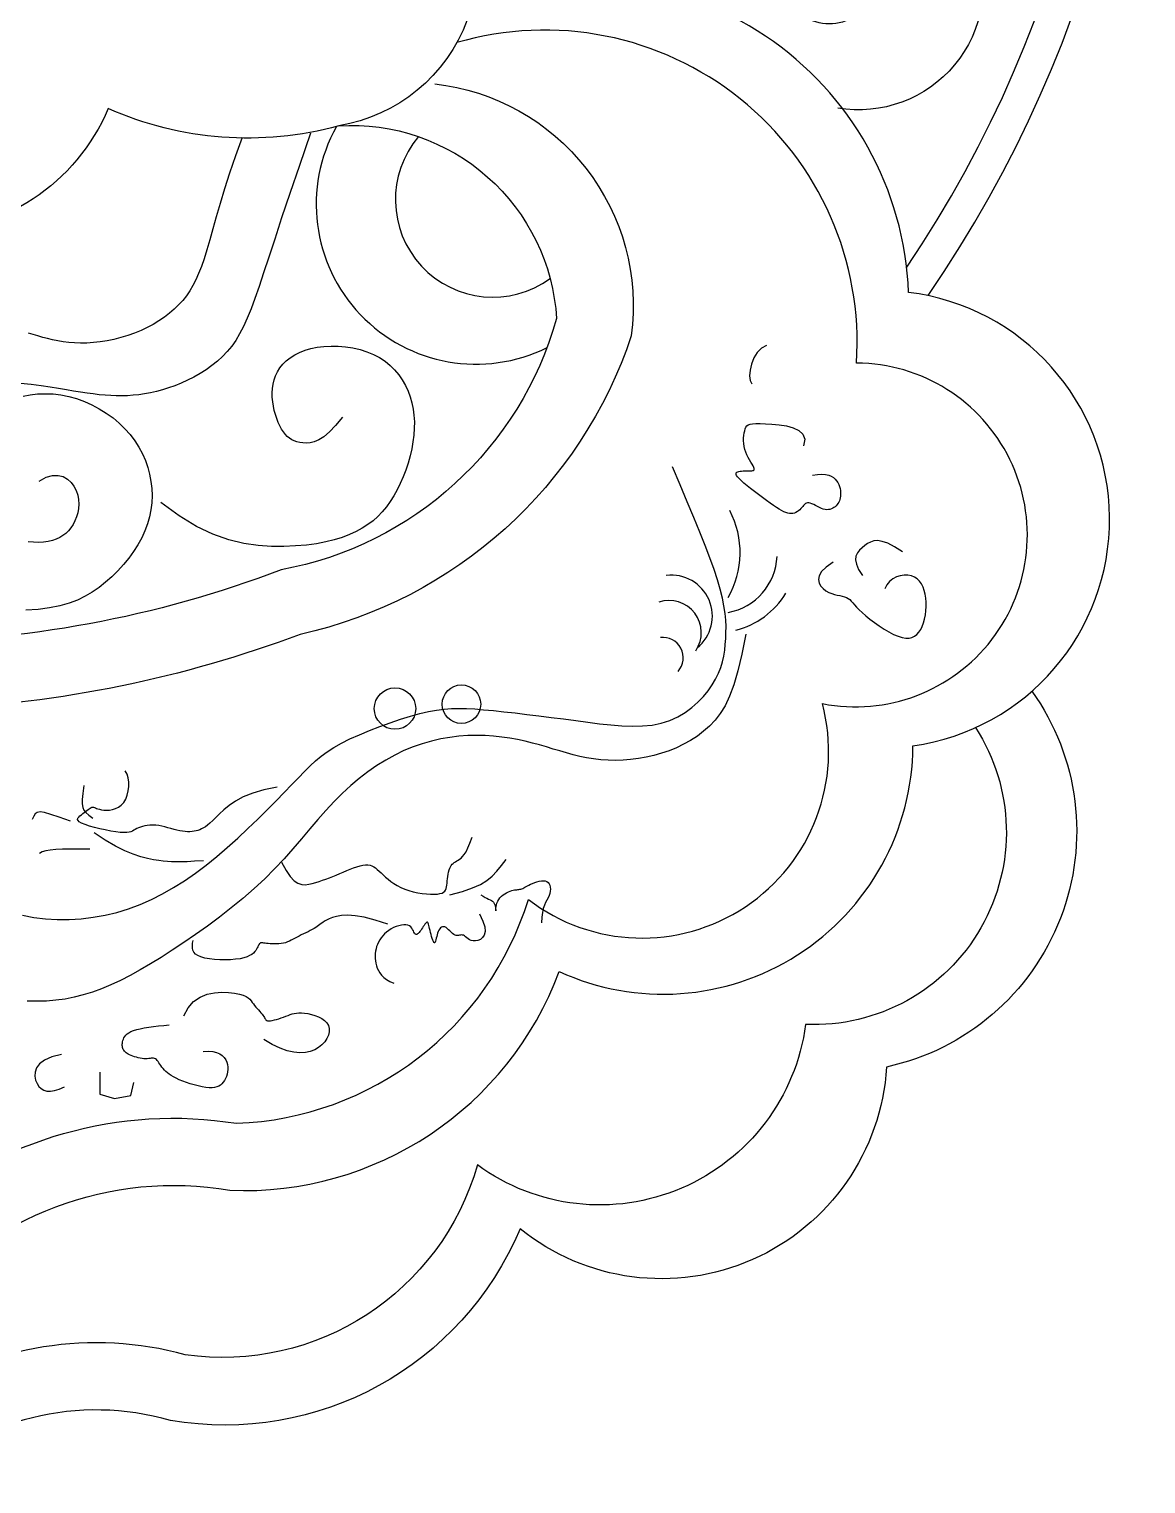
# Model space of a CAD drawing. Header units: millimetres. Extents: x -159346 to -157016, y -80163 to -78851.
# Drawn here: x -158629.6 to -158598.01, y -80136.19 to -80095.04 of the extents above; entities that cross this region are included whole.
import ezdxf

# ---------------------------------------------------------------- set-up
doc = ezdxf.new("R2010")
doc.units = ezdxf.units.MM
doc.header["$LTSCALE"] = 2
doc.header["$MEASUREMENT"] = 0
for name, color, linetype in [('3', 3, 'CONTINUOUS'), ('4', 4, 'CONTINUOUS'), ('7', 7, 'CONTINUOUS')]:
    doc.layers.add(name, color=color, linetype=linetype)

msp = doc.modelspace()

# ---------------------------------------------------------------- linework, layer by layer
at = {"layer": '3', "color": 0}
for points in [[(-158612.07, -80084.063, -0.451638), (-158618.003, -80090.138, -0.579816), (-158620.843, -80097.775, -0.173392), (-158627.368, -80097.287, -0.302742), (-158632.67, -80100.79)], [(-158607.207, -80092.894, -0.849166), (-158605.699, -80093.065, -0.644702), (-158607.446, -80094.806, -0.696436), (-158608.005, -80090.743, -0.423611), (-158602.821, -80092.575, -0.575287), (-158606.729, -80097.276)], [(-158618.127, -80096.589, -0.421011), (-158612.568, -80103.712, -0.263518), (-158621.934, -80112.162, -0.078651), (-158632.266, -80114.275)], [(-158620.843, -80097.775, -0.414914), (-158614.683, -80103.229, -0.286267), (-158622.473, -80110.335, -0.0915), (-158633.525, -80112.377, -0.079731)]]:
    msp.add_lwpolyline(points, format="xyb", dxfattribs=at)
for points in [[(-158621.644, -80097.985), (-158621.959, -80098.896), (-158622.229, -80099.692), (-158622.46, -80100.382), (-158622.656, -80100.979), (-158622.824, -80101.494), (-158622.969, -80101.938), (-158623.098, -80102.322), (-158623.215, -80102.658), (-158623.326, -80102.955), (-158623.433, -80103.218), (-158623.539, -80103.452), (-158623.647, -80103.659), (-158623.757, -80103.844), (-158623.873, -80104.011), (-158623.997, -80104.162), (-158624.131, -80104.303), (-158624.277, -80104.435), (-158624.433, -80104.559), (-158624.597, -80104.675), (-158624.768, -80104.783), (-158624.944, -80104.882), (-158625.123, -80104.973), (-158625.302, -80105.055), (-158625.481, -80105.127), (-158625.657, -80105.191), (-158625.83, -80105.245), (-158626.001, -80105.291), (-158626.169, -80105.329), (-158626.335, -80105.359), (-158626.499, -80105.382), (-158626.661, -80105.399), (-158626.82, -80105.409), (-158626.978, -80105.414), (-158627.136, -80105.413), (-158627.294, -80105.407), (-158627.455, -80105.397), (-158627.619, -80105.381), (-158627.789, -80105.361), (-158627.965, -80105.337), (-158628.15, -80105.309), (-158628.344, -80105.277), (-158628.549, -80105.242), (-158628.77, -80105.206), (-158629.007, -80105.168), (-158629.265, -80105.131), (-158629.544, -80105.096), (-158629.848, -80105.062)], [(-158623.577, -80098.105), (-158623.768, -80098.629), (-158623.933, -80099.114), (-158624.076, -80099.562), (-158624.201, -80099.974), (-158624.309, -80100.351), (-158624.406, -80100.694), (-158624.493, -80101.005), (-158624.574, -80101.284), (-158624.653, -80101.534), (-158624.73, -80101.757), (-158624.807, -80101.956), (-158624.887, -80102.134), (-158624.97, -80102.296), (-158625.059, -80102.444), (-158625.155, -80102.582), (-158625.259, -80102.713), (-158625.374, -80102.839), (-158625.499, -80102.961), (-158625.633, -80103.078), (-158625.777, -80103.19), (-158625.929, -80103.295), (-158626.091, -80103.393), (-158626.26, -80103.485), (-158626.438, -80103.568), (-158626.622, -80103.643), (-158626.813, -80103.709), (-158627.007, -80103.767), (-158627.203, -80103.816), (-158627.399, -80103.856), (-158627.593, -80103.886), (-158627.784, -80103.908), (-158627.968, -80103.92), (-158628.146, -80103.923), (-158628.316, -80103.918), (-158628.48, -80103.905), (-158628.638, -80103.885), (-158628.79, -80103.86), (-158628.937, -80103.83), (-158629.079, -80103.796), (-158629.217, -80103.759), (-158629.352, -80103.721), (-158629.486, -80103.68), (-158629.622, -80103.638)], [(-158620.738, -80106.013), (-158620.932, -80106.253), (-158621.108, -80106.436), (-158621.267, -80106.569), (-158621.41, -80106.659), (-158621.54, -80106.713), (-158621.657, -80106.741), (-158621.764, -80106.748), (-158621.86, -80106.742), (-158621.949, -80106.73), (-158622.03, -80106.712), (-158622.105, -80106.687), (-158622.174, -80106.655), (-158622.239, -80106.614), (-158622.299, -80106.565), (-158622.355, -80106.505), (-158622.409, -80106.435), (-158622.461, -80106.354), (-158622.51, -80106.264), (-158622.556, -80106.164), (-158622.598, -80106.057), (-158622.635, -80105.944), (-158622.667, -80105.826), (-158622.693, -80105.704), (-158622.711, -80105.58), (-158622.723, -80105.455), (-158622.725, -80105.33), (-158622.718, -80105.206), (-158622.701, -80105.083), (-158622.673, -80104.963), (-158622.632, -80104.846), (-158622.578, -80104.733), (-158622.51, -80104.624), (-158622.427, -80104.522), (-158622.329, -80104.426), (-158622.217, -80104.337), (-158622.091, -80104.257), (-158621.951, -80104.187), (-158621.798, -80104.126), (-158621.631, -80104.078), (-158621.453, -80104.041), (-158621.262, -80104.017), (-158621.062, -80104.007), (-158620.857, -80104.011), (-158620.649, -80104.028), (-158620.443, -80104.06), (-158620.24, -80104.106), (-158620.045, -80104.167), (-158619.861, -80104.242), (-158619.691, -80104.332), (-158619.535, -80104.437), (-158619.392, -80104.553), (-158619.263, -80104.681), (-158619.148, -80104.819), (-158619.047, -80104.965), (-158618.959, -80105.119), (-158618.884, -80105.278), (-158618.823, -80105.443), (-158618.775, -80105.612), (-158618.739, -80105.786), (-158618.716, -80105.964), (-158618.705, -80106.146), (-158618.706, -80106.332), (-158618.719, -80106.523), (-158618.744, -80106.717), (-158618.779, -80106.915), (-158618.826, -80107.114), (-158618.882, -80107.314), (-158618.947, -80107.512), (-158619.021, -80107.706), (-158619.103, -80107.894), (-158619.192, -80108.075), (-158619.287, -80108.246), (-158619.389, -80108.407), (-158619.497, -80108.556), (-158619.613, -80108.695), (-158619.738, -80108.825), (-158619.874, -80108.945), (-158620.021, -80109.055), (-158620.181, -80109.158), (-158620.355, -80109.252), (-158620.544, -80109.339), (-158620.749, -80109.417), (-158620.972, -80109.487), (-158621.214, -80109.547), (-158621.476, -80109.596), (-158621.759, -80109.634), (-158622.065, -80109.661), (-158622.394, -80109.675), (-158622.748, -80109.674), (-158623.127, -80109.65), (-158623.529, -80109.591), (-158623.954, -80109.489), (-158624.402, -80109.331), (-158624.872, -80109.109), (-158625.362, -80108.811), (-158625.874, -80108.427)], [(-158608.739, -80103.988), (-158608.883, -80104.063), (-158609.004, -80104.186), (-158609.098, -80104.342), (-158609.167, -80104.514), (-158609.208, -80104.689), (-158609.22, -80104.85), (-158609.203, -80104.983), (-158609.156, -80105.072)], [(-158629.772, -80105.426), (-158629.571, -80105.386), (-158629.362, -80105.361), (-158629.147, -80105.353), (-158628.927, -80105.36), (-158628.705, -80105.386), (-158628.482, -80105.429), (-158628.26, -80105.491), (-158628.041, -80105.571), (-158627.826, -80105.667), (-158627.618, -80105.778), (-158627.419, -80105.902), (-158627.23, -80106.039), (-158627.053, -80106.187), (-158626.891, -80106.345), (-158626.744, -80106.511), (-158626.613, -80106.685), (-158626.498, -80106.865), (-158626.398, -80107.052), (-158626.315, -80107.242), (-158626.246, -80107.437), (-158626.193, -80107.634), (-158626.156, -80107.834), (-158626.133, -80108.034), (-158626.126, -80108.235), (-158626.134, -80108.436), (-158626.158, -80108.637), (-158626.198, -80108.838), (-158626.255, -80109.038), (-158626.328, -80109.236), (-158626.417, -80109.433), (-158626.524, -80109.628), (-158626.646, -80109.82), (-158626.782, -80110.008), (-158626.931, -80110.189), (-158627.091, -80110.364), (-158627.261, -80110.53), (-158627.44, -80110.686), (-158627.626, -80110.832), (-158627.818, -80110.965), (-158628.021, -80111.085), (-158628.238, -80111.191), (-158628.474, -80111.282), (-158628.734, -80111.357), (-158629.022, -80111.415), (-158629.343, -80111.455), (-158629.7, -80111.476)], [(-158607.444, -80107.659), (-158607.299, -80107.636), (-158607.175, -80107.629), (-158607.07, -80107.636), (-158606.983, -80107.655), (-158606.91, -80107.685), (-158606.851, -80107.722), (-158606.802, -80107.767), (-158606.762, -80107.816), (-158606.728, -80107.868), (-158606.701, -80107.922), (-158606.68, -80107.978), (-158606.664, -80108.034), (-158606.654, -80108.09), (-158606.648, -80108.146), (-158606.647, -80108.199), (-158606.65, -80108.25), (-158606.657, -80108.298), (-158606.668, -80108.343), (-158606.683, -80108.385), (-158606.701, -80108.423), (-158606.722, -80108.459), (-158606.746, -80108.492), (-158606.773, -80108.522), (-158606.803, -80108.549), (-158606.836, -80108.574), (-158606.871, -80108.595), (-158606.909, -80108.613), (-158606.95, -80108.626), (-158606.993, -80108.633), (-158607.038, -80108.635), (-158607.087, -80108.631), (-158607.138, -80108.619), (-158607.191, -80108.6), (-158607.246, -80108.575), (-158607.301, -80108.547), (-158607.356, -80108.518), (-158607.409, -80108.49), (-158607.46, -80108.466), (-158607.506, -80108.448), (-158607.548, -80108.438), (-158607.585, -80108.438), (-158607.616, -80108.446), (-158607.644, -80108.463), (-158607.67, -80108.485), (-158607.694, -80108.512), (-158607.719, -80108.542), (-158607.744, -80108.573), (-158607.771, -80108.605), (-158607.801, -80108.635), (-158607.835, -80108.664), (-158607.871, -80108.689), (-158607.91, -80108.711), (-158607.952, -80108.728), (-158607.996, -80108.74), (-158608.043, -80108.745), (-158608.091, -80108.744), (-158608.142, -80108.735), (-158608.196, -80108.718), (-158608.254, -80108.693), (-158608.317, -80108.66), (-158608.386, -80108.618), (-158608.462, -80108.569), (-158608.547, -80108.511), (-158608.641, -80108.445), (-158608.745, -80108.371), (-158608.856, -80108.29), (-158608.97, -80108.206), (-158609.083, -80108.121), (-158609.193, -80108.036), (-158609.295, -80107.955), (-158609.386, -80107.88), (-158609.462, -80107.812), (-158609.521, -80107.755), (-158609.564, -80107.707), (-158609.591, -80107.667), (-158609.604, -80107.635), (-158609.606, -80107.609), (-158609.597, -80107.589), (-158609.579, -80107.574), (-158609.553, -80107.562), (-158609.522, -80107.553), (-158609.485, -80107.546), (-158609.446, -80107.541), (-158609.403, -80107.537), (-158609.36, -80107.535), (-158609.316, -80107.534), (-158609.273, -80107.534), (-158609.233, -80107.534), (-158609.195, -80107.534), (-158609.162, -80107.532), (-158609.134, -80107.529), (-158609.112, -80107.522), (-158609.096, -80107.51), (-158609.089, -80107.493), (-158609.09, -80107.469), (-158609.101, -80107.437), (-158609.121, -80107.396), (-158609.15, -80107.347), (-158609.184, -80107.29), (-158609.221, -80107.227), (-158609.26, -80107.159), (-158609.297, -80107.086), (-158609.331, -80107.009), (-158609.358, -80106.929), (-158609.377, -80106.847), (-158609.389, -80106.765), (-158609.394, -80106.684), (-158609.393, -80106.606), (-158609.387, -80106.531), (-158609.376, -80106.462), (-158609.361, -80106.399), (-158609.344, -80106.345), (-158609.324, -80106.3), (-158609.298, -80106.264), (-158609.261, -80106.237), (-158609.21, -80106.218), (-158609.14, -80106.205), (-158609.047, -80106.199), (-158608.926, -80106.198), (-158608.773, -80106.202), (-158608.589, -80106.212), (-158608.385, -80106.231), (-158608.178, -80106.264), (-158607.986, -80106.317), (-158607.825, -80106.394), (-158607.711, -80106.501), (-158607.662, -80106.643), (-158607.694, -80106.825)], [(-158629.79, -80120.108), (-158629.469, -80120.166), (-158629.141, -80120.205), (-158628.808, -80120.224), (-158628.472, -80120.224), (-158628.133, -80120.205), (-158627.794, -80120.165), (-158627.456, -80120.106), (-158627.12, -80120.026), (-158626.789, -80119.925), (-158626.463, -80119.804), (-158626.143, -80119.663), (-158625.827, -80119.502), (-158625.515, -80119.324), (-158625.207, -80119.128), (-158624.901, -80118.916), (-158624.598, -80118.688), (-158624.296, -80118.446), (-158623.997, -80118.19), (-158623.701, -80117.925), (-158623.412, -80117.656), (-158623.133, -80117.387), (-158622.867, -80117.124), (-158622.617, -80116.87), (-158622.385, -80116.631), (-158622.174, -80116.412), (-158621.986, -80116.215), (-158621.815, -80116.04), (-158621.655, -80115.882), (-158621.498, -80115.738), (-158621.338, -80115.606), (-158621.168, -80115.481), (-158620.98, -80115.36), (-158620.767, -80115.241), (-158620.526, -80115.12), (-158620.261, -80114.999), (-158619.978, -80114.88), (-158619.685, -80114.766), (-158619.388, -80114.659), (-158619.095, -80114.561), (-158618.812, -80114.475), (-158618.546, -80114.402), (-158618.303, -80114.346), (-158618.077, -80114.304), (-158617.863, -80114.275), (-158617.655, -80114.259), (-158617.445, -80114.254), (-158617.227, -80114.259), (-158616.996, -80114.272), (-158616.745, -80114.292), (-158616.468, -80114.317), (-158616.17, -80114.348), (-158615.853, -80114.384), (-158615.521, -80114.423), (-158615.181, -80114.464), (-158614.834, -80114.508), (-158614.486, -80114.554), (-158614.141, -80114.6), (-158613.802, -80114.645), (-158613.472, -80114.688), (-158613.15, -80114.723), (-158612.839, -80114.748), (-158612.54, -80114.759), (-158612.253, -80114.752), (-158611.98, -80114.725), (-158611.722, -80114.674), (-158611.481, -80114.596), (-158611.256, -80114.494), (-158611.048, -80114.372), (-158610.857, -80114.233), (-158610.685, -80114.082), (-158610.53, -80113.921), (-158610.395, -80113.756), (-158610.279, -80113.589), (-158610.182, -80113.424), (-158610.103, -80113.26), (-158610.039, -80113.097), (-158609.99, -80112.936), (-158609.953, -80112.774), (-158609.926, -80112.611), (-158609.908, -80112.448), (-158609.896, -80112.282), (-158609.89, -80112.114), (-158609.889, -80111.941), (-158609.898, -80111.759), (-158609.916, -80111.566), (-158609.947, -80111.358), (-158609.992, -80111.133), (-158610.052, -80110.887), (-158610.131, -80110.618), (-158610.228, -80110.323), (-158610.345, -80110), (-158610.48, -80109.648), (-158610.632, -80109.267), (-158610.801, -80108.855), (-158610.986, -80108.411), (-158611.187, -80107.935), (-158611.402, -80107.425)], [(-158629.318, -80107.824), (-158629.122, -80107.718), (-158628.944, -80107.667), (-158628.785, -80107.663), (-158628.643, -80107.699), (-158628.52, -80107.768), (-158628.417, -80107.862), (-158628.334, -80107.973), (-158628.27, -80108.095), (-158628.228, -80108.221), (-158628.204, -80108.348), (-158628.197, -80108.475), (-158628.206, -80108.6), (-158628.229, -80108.721), (-158628.263, -80108.838), (-158628.308, -80108.949), (-158628.361, -80109.051), (-158628.421, -80109.144), (-158628.488, -80109.228), (-158628.563, -80109.303), (-158628.646, -80109.368), (-158628.737, -80109.424), (-158628.837, -80109.47), (-158628.946, -80109.507), (-158629.066, -80109.534), (-158629.195, -80109.552), (-158629.334, -80109.559), (-158629.479, -80109.556), (-158629.629, -80109.542)], [(-158604.896, -80109.829), (-158605.125, -80109.683), (-158605.315, -80109.585), (-158605.472, -80109.53), (-158605.601, -80109.509), (-158605.709, -80109.518), (-158605.801, -80109.549), (-158605.883, -80109.595), (-158605.961, -80109.651), (-158606.039, -80109.712), (-158606.112, -80109.779), (-158606.172, -80109.855), (-158606.212, -80109.945), (-158606.224, -80110.05), (-158606.202, -80110.175), (-158606.138, -80110.323), (-158606.024, -80110.496)], [(-158606.859, -80110.121), (-158607.057, -80110.258), (-158607.185, -80110.386), (-158607.255, -80110.504), (-158607.276, -80110.613), (-158607.257, -80110.71), (-158607.209, -80110.796), (-158607.14, -80110.868), (-158607.061, -80110.927), (-158606.98, -80110.973), (-158606.899, -80111.007), (-158606.82, -80111.031), (-158606.743, -80111.05), (-158606.67, -80111.065), (-158606.602, -80111.079), (-158606.539, -80111.095), (-158606.483, -80111.115), (-158606.434, -80111.142), (-158606.39, -80111.177), (-158606.347, -80111.219), (-158606.302, -80111.268), (-158606.252, -80111.326), (-158606.194, -80111.391), (-158606.123, -80111.464), (-158606.038, -80111.546), (-158605.935, -80111.636), (-158605.818, -80111.731), (-158605.691, -80111.827), (-158605.556, -80111.922), (-158605.418, -80112.011), (-158605.28, -80112.092), (-158605.147, -80112.161), (-158605.022, -80112.214), (-158604.907, -80112.249), (-158604.804, -80112.266), (-158604.711, -80112.265), (-158604.628, -80112.248), (-158604.554, -80112.214), (-158604.489, -80112.166), (-158604.431, -80112.103), (-158604.381, -80112.026), (-158604.337, -80111.937), (-158604.301, -80111.836), (-158604.271, -80111.727), (-158604.248, -80111.612), (-158604.233, -80111.493), (-158604.225, -80111.373), (-158604.226, -80111.253), (-158604.235, -80111.136), (-158604.252, -80111.024), (-158604.279, -80110.919), (-158604.314, -80110.822), (-158604.359, -80110.734), (-158604.415, -80110.657), (-158604.481, -80110.593), (-158604.557, -80110.542), (-158604.646, -80110.507), (-158604.745, -80110.488), (-158604.851, -80110.486), (-158604.961, -80110.502), (-158605.068, -80110.537), (-158605.171, -80110.59), (-158605.262, -80110.664), (-158605.339, -80110.757), (-158605.397, -80110.872)], [(-158609.329, -80112.159), (-158609.44, -80112.721), (-158609.553, -80113.193), (-158609.669, -80113.586), (-158609.79, -80113.912), (-158609.917, -80114.18), (-158610.052, -80114.403), (-158610.197, -80114.59), (-158610.353, -80114.754), (-158610.521, -80114.902), (-158610.7, -80115.037), (-158610.889, -80115.16), (-158611.087, -80115.269), (-158611.291, -80115.366), (-158611.501, -80115.452), (-158611.716, -80115.525), (-158611.932, -80115.586), (-158612.15, -80115.636), (-158612.368, -80115.674), (-158612.586, -80115.702), (-158612.802, -80115.718), (-158613.016, -80115.725), (-158613.227, -80115.721), (-158613.433, -80115.708), (-158613.635, -80115.684), (-158613.831, -80115.652), (-158614.023, -80115.612), (-158614.212, -80115.566), (-158614.4, -80115.515), (-158614.588, -80115.46), (-158614.777, -80115.404), (-158614.969, -80115.346), (-158615.165, -80115.29), (-158615.367, -80115.236), (-158615.575, -80115.185), (-158615.788, -80115.139), (-158616.007, -80115.099), (-158616.232, -80115.066), (-158616.463, -80115.04), (-158616.7, -80115.024), (-158616.942, -80115.019), (-158617.19, -80115.025), (-158617.443, -80115.043), (-158617.699, -80115.074), (-158617.959, -80115.119), (-158618.22, -80115.178), (-158618.481, -80115.253), (-158618.743, -80115.343), (-158619.003, -80115.45), (-158619.261, -80115.574), (-158619.516, -80115.716), (-158619.768, -80115.873), (-158620.018, -80116.047), (-158620.264, -80116.236), (-158620.506, -80116.44), (-158620.744, -80116.659), (-158620.977, -80116.893), (-158621.207, -80117.14), (-158621.435, -80117.398), (-158621.664, -80117.666), (-158621.898, -80117.942), (-158622.139, -80118.223), (-158622.391, -80118.506), (-158622.657, -80118.791), (-158622.939, -80119.074), (-158623.24, -80119.354), (-158623.556, -80119.63), (-158623.884, -80119.898), (-158624.219, -80120.159), (-158624.558, -80120.411), (-158624.896, -80120.652), (-158625.23, -80120.881), (-158625.555, -80121.096), (-158625.868, -80121.297), (-158626.17, -80121.482), (-158626.462, -80121.653), (-158626.744, -80121.808), (-158627.02, -80121.948), (-158627.289, -80122.074), (-158627.553, -80122.184), (-158627.813, -80122.28), (-158628.072, -80122.36), (-158628.329, -80122.425), (-158628.587, -80122.476), (-158628.848, -80122.512), (-158629.113, -80122.534), (-158629.384, -80122.541), (-158629.661, -80122.534)], [(-158622.584, -80116.481), (-158622.96, -80116.556), (-158623.278, -80116.65), (-158623.544, -80116.759), (-158623.764, -80116.878), (-158623.946, -80117.001), (-158624.095, -80117.122), (-158624.218, -80117.237), (-158624.321, -80117.34), (-158624.41, -80117.427), (-158624.487, -80117.498), (-158624.556, -80117.556), (-158624.616, -80117.602), (-158624.672, -80117.638), (-158624.724, -80117.666), (-158624.774, -80117.688), (-158624.826, -80117.705), (-158624.879, -80117.719), (-158624.935, -80117.731), (-158624.995, -80117.739), (-158625.057, -80117.743), (-158625.123, -80117.744), (-158625.192, -80117.74), (-158625.264, -80117.732), (-158625.341, -80117.719), (-158625.421, -80117.701), (-158625.504, -80117.679), (-158625.59, -80117.655), (-158625.677, -80117.631), (-158625.764, -80117.608), (-158625.852, -80117.587), (-158625.938, -80117.57), (-158626.023, -80117.559), (-158626.105, -80117.555), (-158626.184, -80117.557), (-158626.259, -80117.564), (-158626.33, -80117.576), (-158626.396, -80117.593), (-158626.456, -80117.612), (-158626.511, -80117.633), (-158626.559, -80117.656), (-158626.6, -80117.68), (-158626.639, -80117.703), (-158626.678, -80117.724), (-158626.722, -80117.742), (-158626.774, -80117.756), (-158626.84, -80117.765), (-158626.922, -80117.767), (-158627.025, -80117.761), (-158627.151, -80117.746), (-158627.295, -80117.723), (-158627.449, -80117.694), (-158627.606, -80117.661), (-158627.758, -80117.623), (-158627.899, -80117.584), (-158628.022, -80117.543), (-158628.118, -80117.503), (-158628.183, -80117.465), (-158628.219, -80117.429), (-158628.231, -80117.394), (-158628.223, -80117.36), (-158628.2, -80117.327), (-158628.166, -80117.295), (-158628.126, -80117.263), (-158628.083, -80117.232), (-158628.043, -80117.201), (-158628.005, -80117.171), (-158627.969, -80117.142), (-158627.936, -80117.116), (-158627.905, -80117.093), (-158627.877, -80117.074), (-158627.85, -80117.06), (-158627.826, -80117.051), (-158627.803, -80117.049), (-158627.78, -80117.052), (-158627.756, -80117.06), (-158627.729, -80117.07), (-158627.697, -80117.083), (-158627.658, -80117.096), (-158627.611, -80117.109), (-158627.554, -80117.121), (-158627.486, -80117.13), (-158627.409, -80117.133), (-158627.327, -80117.13), (-158627.241, -80117.117), (-158627.155, -80117.091), (-158627.073, -80117.051), (-158626.996, -80116.995), (-158626.928, -80116.919), (-158626.871, -80116.823), (-158626.827, -80116.712), (-158626.797, -80116.59), (-158626.782, -80116.463), (-158626.782, -80116.337), (-158626.799, -80116.218), (-158626.833, -80116.111), (-158626.886, -80116.022)], [(-158628.055, -80116.439), (-158628.082, -80116.66), (-158628.098, -80116.829), (-158628.101, -80116.957), (-158628.087, -80117.055), (-158628.053, -80117.133), (-158627.997, -80117.202), (-158627.915, -80117.273), (-158627.805, -80117.357)], [(-158628.431, -80117.441), (-158628.749, -80117.331), (-158628.989, -80117.252), (-158629.164, -80117.204), (-158629.287, -80117.185), (-158629.372, -80117.196), (-158629.43, -80117.235), (-158629.474, -80117.303), (-158629.517, -80117.399)], [(-158624.672, -80118.567), (-158624.928, -80118.581), (-158625.136, -80118.591), (-158625.306, -80118.596), (-158625.449, -80118.597), (-158625.574, -80118.594), (-158625.69, -80118.586), (-158625.807, -80118.574), (-158625.936, -80118.557), (-158626.083, -80118.534), (-158626.252, -80118.501), (-158626.443, -80118.451), (-158626.658, -80118.381), (-158626.896, -80118.283), (-158627.159, -80118.153), (-158627.448, -80117.986), (-158627.763, -80117.775)], [(-158627.888, -80118.233), (-158628.182, -80118.234), (-158628.439, -80118.235), (-158628.661, -80118.24), (-158628.849, -80118.249), (-158629.006, -80118.264), (-158629.133, -80118.286), (-158629.234, -80118.317), (-158629.308, -80118.359)], [(-158622.459, -80118.609), (-158622.336, -80118.841), (-158622.219, -80119.011), (-158622.107, -80119.128), (-158621.998, -80119.2), (-158621.893, -80119.235), (-158621.791, -80119.243), (-158621.691, -80119.23), (-158621.592, -80119.207), (-158621.495, -80119.18), (-158621.398, -80119.15), (-158621.302, -80119.118), (-158621.206, -80119.084), (-158621.109, -80119.047), (-158621.012, -80119.009), (-158620.915, -80118.97), (-158620.816, -80118.929), (-158620.717, -80118.887), (-158620.617, -80118.845), (-158620.518, -80118.804), (-158620.422, -80118.767), (-158620.329, -80118.734), (-158620.242, -80118.708), (-158620.16, -80118.689), (-158620.085, -80118.679), (-158620.019, -80118.678), (-158619.959, -80118.688), (-158619.904, -80118.707), (-158619.853, -80118.733), (-158619.803, -80118.768), (-158619.753, -80118.809), (-158619.702, -80118.856), (-158619.647, -80118.908), (-158619.587, -80118.965), (-158619.521, -80119.025), (-158619.449, -80119.086), (-158619.37, -80119.148), (-158619.284, -80119.208), (-158619.191, -80119.266), (-158619.089, -80119.319), (-158618.979, -80119.367), (-158618.86, -80119.408), (-158618.735, -80119.441), (-158618.608, -80119.468), (-158618.482, -80119.489), (-158618.36, -80119.502), (-158618.245, -80119.51), (-158618.142, -80119.511), (-158618.053, -80119.506), (-158617.98, -80119.495), (-158617.923, -80119.479), (-158617.88, -80119.456), (-158617.847, -80119.428), (-158617.824, -80119.394), (-158617.808, -80119.353), (-158617.797, -80119.307), (-158617.788, -80119.256), (-158617.781, -80119.198), (-158617.773, -80119.137), (-158617.765, -80119.073), (-158617.757, -80119.008), (-158617.747, -80118.944), (-158617.735, -80118.883), (-158617.721, -80118.826), (-158617.705, -80118.776), (-158617.685, -80118.733), (-158617.662, -80118.696), (-158617.636, -80118.665), (-158617.607, -80118.638), (-158617.576, -80118.613), (-158617.542, -80118.591), (-158617.506, -80118.569), (-158617.468, -80118.546), (-158617.428, -80118.521), (-158617.385, -80118.489), (-158617.341, -80118.446), (-158617.293, -80118.387), (-158617.243, -80118.308), (-158617.189, -80118.203), (-158617.132, -80118.069), (-158617.071, -80117.9)], [(-158617.698, -80119.527), (-158617.345, -80119.433), (-158617.062, -80119.335), (-158616.836, -80119.232), (-158616.654, -80119.12), (-158616.503, -80118.996), (-158616.37, -80118.858), (-158616.244, -80118.702), (-158616.111, -80118.526)], [(-158616.821, -80119.527), (-158616.76, -80119.568), (-158616.704, -80119.601), (-158616.651, -80119.626), (-158616.604, -80119.647), (-158616.561, -80119.666), (-158616.524, -80119.685), (-158616.492, -80119.708), (-158616.466, -80119.735), (-158616.445, -80119.77), (-158616.429, -80119.81), (-158616.418, -80119.851), (-158616.411, -80119.891), (-158616.406, -80119.927), (-158616.404, -80119.956), (-158616.403, -80119.974), (-158616.403, -80119.979), (-158616.403, -80119.969), (-158616.402, -80119.945), (-158616.399, -80119.909), (-158616.393, -80119.866), (-158616.383, -80119.816), (-158616.368, -80119.764), (-158616.347, -80119.71), (-158616.319, -80119.659), (-158616.285, -80119.612), (-158616.243, -80119.569), (-158616.197, -80119.531), (-158616.148, -80119.497), (-158616.097, -80119.468), (-158616.046, -80119.444), (-158615.997, -80119.424), (-158615.951, -80119.409), (-158615.908, -80119.398), (-158615.87, -80119.39), (-158615.835, -80119.386), (-158615.804, -80119.383), (-158615.774, -80119.38), (-158615.746, -80119.377), (-158615.719, -80119.373), (-158615.693, -80119.367), (-158615.667, -80119.358), (-158615.64, -80119.345), (-158615.611, -80119.33), (-158615.58, -80119.313), (-158615.546, -80119.294), (-158615.507, -80119.273), (-158615.464, -80119.251), (-158615.415, -80119.228), (-158615.359, -80119.204), (-158615.3, -80119.182), (-158615.237, -80119.161), (-158615.174, -80119.145), (-158615.113, -80119.135), (-158615.054, -80119.131), (-158615.001, -80119.136), (-158614.955, -80119.151), (-158614.918, -80119.178), (-158614.89, -80119.214), (-158614.87, -80119.259), (-158614.859, -80119.311), (-158614.856, -80119.368), (-158614.862, -80119.428), (-158614.875, -80119.489), (-158614.896, -80119.551), (-158614.924, -80119.612), (-158614.957, -80119.676), (-158614.992, -80119.745), (-158615.027, -80119.825), (-158615.059, -80119.918), (-158615.084, -80120.029), (-158615.102, -80120.162), (-158615.108, -80120.32)], [(-158619.452, -80120.361), (-158619.814, -80120.243), (-158620.121, -80120.165), (-158620.378, -80120.122), (-158620.591, -80120.108), (-158620.766, -80120.115), (-158620.907, -80120.138), (-158621.021, -80120.172), (-158621.112, -80120.208), (-158621.186, -80120.244), (-158621.247, -80120.277), (-158621.297, -80120.308), (-158621.34, -80120.338), (-158621.377, -80120.367), (-158621.413, -80120.395), (-158621.45, -80120.423), (-158621.491, -80120.452), (-158621.539, -80120.481), (-158621.593, -80120.51), (-158621.651, -80120.54), (-158621.712, -80120.571), (-158621.776, -80120.602), (-158621.84, -80120.633), (-158621.903, -80120.664), (-158621.965, -80120.695), (-158622.023, -80120.726), (-158622.079, -80120.757), (-158622.134, -80120.786), (-158622.187, -80120.814), (-158622.241, -80120.84), (-158622.296, -80120.862), (-158622.352, -80120.882), (-158622.41, -80120.897), (-158622.472, -80120.908), (-158622.535, -80120.914), (-158622.599, -80120.918), (-158622.663, -80120.918), (-158622.724, -80120.917), (-158622.782, -80120.913), (-158622.836, -80120.909), (-158622.884, -80120.904), (-158622.924, -80120.899), (-158622.959, -80120.894), (-158622.988, -80120.89), (-158623.011, -80120.887), (-158623.031, -80120.886), (-158623.047, -80120.887), (-158623.06, -80120.89), (-158623.071, -80120.897), (-158623.081, -80120.906), (-158623.091, -80120.919), (-158623.1, -80120.935), (-158623.11, -80120.954), (-158623.121, -80120.977), (-158623.134, -80121.002), (-158623.15, -80121.031), (-158623.169, -80121.064), (-158623.192, -80121.099), (-158623.221, -80121.136), (-158623.258, -80121.175), (-158623.306, -80121.212), (-158623.365, -80121.248), (-158623.438, -80121.282), (-158623.528, -80121.311), (-158623.635, -80121.335), (-158623.762, -80121.352), (-158623.903, -80121.363), (-158624.053, -80121.368), (-158624.207, -80121.365), (-158624.358, -80121.356), (-158624.502, -80121.34), (-158624.631, -80121.316), (-158624.742, -80121.286), (-158624.829, -80121.249), (-158624.894, -80121.205), (-158624.94, -80121.154), (-158624.968, -80121.098), (-158624.982, -80121.036), (-158624.985, -80120.968), (-158624.978, -80120.896), (-158624.965, -80120.82)], [(-158616.862, -80120.069), (-158616.764, -80120.269), (-158616.714, -80120.433), (-158616.705, -80120.564), (-158616.728, -80120.666), (-158616.775, -80120.74), (-158616.837, -80120.791), (-158616.908, -80120.821), (-158616.977, -80120.834), (-158617.04, -80120.833), (-158617.094, -80120.82), (-158617.142, -80120.799), (-158617.184, -80120.772), (-158617.221, -80120.744), (-158617.255, -80120.716), (-158617.286, -80120.692), (-158617.315, -80120.674), (-158617.343, -80120.666), (-158617.371, -80120.664), (-158617.4, -80120.668), (-158617.428, -80120.673), (-158617.457, -80120.679), (-158617.487, -80120.681), (-158617.519, -80120.678), (-158617.552, -80120.667), (-158617.586, -80120.647), (-158617.623, -80120.619), (-158617.66, -80120.586), (-158617.698, -80120.55), (-158617.735, -80120.515), (-158617.773, -80120.482), (-158617.809, -80120.456), (-158617.844, -80120.438), (-158617.877, -80120.43), (-158617.908, -80120.433), (-158617.937, -80120.445), (-158617.963, -80120.465), (-158617.987, -80120.492), (-158618.009, -80120.527), (-158618.029, -80120.567), (-158618.046, -80120.612), (-158618.06, -80120.66), (-158618.073, -80120.71), (-158618.084, -80120.758), (-158618.094, -80120.803), (-158618.103, -80120.841), (-158618.113, -80120.87), (-158618.124, -80120.887), (-158618.136, -80120.89), (-158618.15, -80120.877), (-158618.166, -80120.849), (-158618.182, -80120.81), (-158618.199, -80120.762), (-158618.216, -80120.708), (-158618.232, -80120.65), (-158618.248, -80120.592), (-158618.262, -80120.535), (-158618.274, -80120.483), (-158618.284, -80120.436), (-158618.294, -80120.395), (-158618.304, -80120.36), (-158618.314, -80120.334), (-158618.325, -80120.315), (-158618.338, -80120.306), (-158618.352, -80120.306), (-158618.369, -80120.316), (-158618.388, -80120.335), (-158618.409, -80120.361), (-158618.431, -80120.392), (-158618.454, -80120.426), (-158618.478, -80120.463), (-158618.502, -80120.5), (-158618.526, -80120.535), (-158618.549, -80120.567), (-158618.572, -80120.595), (-158618.593, -80120.619), (-158618.614, -80120.636), (-158618.634, -80120.647), (-158618.652, -80120.651), (-158618.67, -80120.646), (-158618.686, -80120.633), (-158618.701, -80120.61), (-158618.717, -80120.58), (-158618.734, -80120.545), (-158618.753, -80120.508), (-158618.777, -80120.472), (-158618.807, -80120.438), (-158618.843, -80120.41), (-158618.888, -80120.389), (-158618.942, -80120.379), (-158619.004, -80120.378), (-158619.072, -80120.386), (-158619.144, -80120.402), (-158619.218, -80120.426), (-158619.291, -80120.457), (-158619.363, -80120.493), (-158619.431, -80120.535), (-158619.493, -80120.582), (-158619.55, -80120.632), (-158619.601, -80120.686), (-158619.646, -80120.744), (-158619.686, -80120.804), (-158619.72, -80120.866), (-158619.749, -80120.929), (-158619.772, -80120.994), (-158619.79, -80121.06), (-158619.803, -80121.126), (-158619.811, -80121.192), (-158619.814, -80121.26), (-158619.812, -80121.327), (-158619.805, -80121.396), (-158619.793, -80121.464), (-158619.776, -80121.533), (-158619.753, -80121.602), (-158619.724, -80121.671), (-158619.685, -80121.738), (-158619.636, -80121.804), (-158619.573, -80121.866), (-158619.495, -80121.926), (-158619.4, -80121.98), (-158619.285, -80122.03)], [(-158625.222, -80122.956), (-158625.105, -80122.722), (-158624.95, -80122.547), (-158624.766, -80122.423), (-158624.565, -80122.343), (-158624.357, -80122.299), (-158624.151, -80122.284), (-158623.959, -80122.29), (-158623.791, -80122.309), (-158623.655, -80122.335), (-158623.548, -80122.367), (-158623.466, -80122.402), (-158623.404, -80122.441), (-158623.357, -80122.483), (-158623.32, -80122.526), (-158623.289, -80122.57), (-158623.259, -80122.615), (-158623.226, -80122.659), (-158623.19, -80122.702), (-158623.153, -80122.744), (-158623.115, -80122.785), (-158623.079, -80122.825), (-158623.044, -80122.863), (-158623.013, -80122.9), (-158622.987, -80122.935), (-158622.966, -80122.968), (-158622.949, -80122.998), (-158622.934, -80123.025), (-158622.919, -80123.049), (-158622.902, -80123.068), (-158622.881, -80123.083), (-158622.855, -80123.092), (-158622.82, -80123.095), (-158622.776, -80123.092), (-158622.725, -80123.083), (-158622.666, -80123.069), (-158622.603, -80123.052), (-158622.538, -80123.032), (-158622.471, -80123.01), (-158622.404, -80122.986), (-158622.34, -80122.963), (-158622.279, -80122.94), (-158622.22, -80122.918), (-158622.161, -80122.899), (-158622.101, -80122.884), (-158622.038, -80122.872), (-158621.97, -80122.866), (-158621.895, -80122.866), (-158621.811, -80122.872), (-158621.718, -80122.887), (-158621.618, -80122.909), (-158621.517, -80122.94), (-158621.418, -80122.979), (-158621.327, -80123.027), (-158621.246, -80123.084), (-158621.181, -80123.151), (-158621.136, -80123.227), (-158621.114, -80123.312), (-158621.114, -80123.404), (-158621.137, -80123.499), (-158621.179, -80123.594), (-158621.241, -80123.686), (-158621.32, -80123.772), (-158621.415, -80123.848), (-158621.525, -80123.912), (-158621.65, -80123.959), (-158621.789, -80123.989), (-158621.943, -80123.996), (-158622.113, -80123.98), (-158622.299, -80123.937), (-158622.503, -80123.865), (-158622.725, -80123.762), (-158622.966, -80123.623)], [(-158624.679, -80123.957), (-158624.533, -80123.951), (-158624.407, -80123.962), (-158624.3, -80123.988), (-158624.211, -80124.027), (-158624.138, -80124.076), (-158624.081, -80124.133), (-158624.038, -80124.196), (-158624.007, -80124.263), (-158623.988, -80124.331), (-158623.979, -80124.4), (-158623.979, -80124.469), (-158623.987, -80124.536), (-158624.003, -80124.601), (-158624.024, -80124.664), (-158624.05, -80124.723), (-158624.08, -80124.778), (-158624.113, -80124.827), (-158624.149, -80124.871), (-158624.191, -80124.908), (-158624.238, -80124.939), (-158624.293, -80124.963), (-158624.356, -80124.979), (-158624.429, -80124.987), (-158624.512, -80124.986), (-158624.606, -80124.977), (-158624.709, -80124.959), (-158624.818, -80124.935), (-158624.93, -80124.905), (-158625.043, -80124.872), (-158625.153, -80124.835), (-158625.257, -80124.796), (-158625.354, -80124.757), (-158625.44, -80124.718), (-158625.516, -80124.679), (-158625.582, -80124.641), (-158625.641, -80124.603), (-158625.692, -80124.564), (-158625.738, -80124.525), (-158625.778, -80124.485), (-158625.813, -80124.444), (-158625.846, -80124.402), (-158625.875, -80124.359), (-158625.903, -80124.318), (-158625.929, -80124.279), (-158625.954, -80124.243), (-158625.979, -80124.211), (-158626.004, -80124.185), (-158626.029, -80124.166), (-158626.056, -80124.154), (-158626.084, -80124.148), (-158626.115, -80124.147), (-158626.147, -80124.15), (-158626.183, -80124.155), (-158626.221, -80124.16), (-158626.262, -80124.164), (-158626.308, -80124.166), (-158626.356, -80124.164), (-158626.408, -80124.158), (-158626.461, -80124.15), (-158626.515, -80124.139), (-158626.569, -80124.125), (-158626.622, -80124.11), (-158626.672, -80124.093), (-158626.718, -80124.075), (-158626.76, -80124.057), (-158626.798, -80124.037), (-158626.831, -80124.017), (-158626.861, -80123.996), (-158626.886, -80123.974), (-158626.908, -80123.951), (-158626.926, -80123.927), (-158626.941, -80123.901), (-158626.952, -80123.875), (-158626.961, -80123.847), (-158626.966, -80123.817), (-158626.968, -80123.787), (-158626.967, -80123.755), (-158626.963, -80123.721), (-158626.957, -80123.687), (-158626.948, -80123.651), (-158626.936, -80123.614), (-158626.92, -80123.576), (-158626.898, -80123.538), (-158626.869, -80123.501), (-158626.831, -80123.464), (-158626.782, -80123.429), (-158626.722, -80123.396), (-158626.649, -80123.366), (-158626.56, -80123.339), (-158626.459, -80123.315), (-158626.345, -80123.293), (-158626.22, -80123.273), (-158626.085, -80123.255), (-158625.943, -80123.238), (-158625.794, -80123.222), (-158625.639, -80123.206)], [(-158628.688, -80124.041), (-158628.963, -80124.114), (-158629.166, -80124.206), (-158629.306, -80124.311), (-158629.393, -80124.425), (-158629.434, -80124.542), (-158629.44, -80124.658), (-158629.418, -80124.767), (-158629.377, -80124.865), (-158629.325, -80124.946), (-158629.262, -80125.01), (-158629.188, -80125.055), (-158629.101, -80125.08), (-158629, -80125.084), (-158628.884, -80125.065), (-158628.753, -80125.024), (-158628.605, -80124.958)], [(-158627.602, -80124.541), (-158627.602, -80125.167), (-158627.185, -80125.292), (-158626.725, -80125.209), (-158626.642, -80124.833)]]:
    msp.add_lwpolyline(points, dxfattribs=at)
for centre, radius in [((-158619.253, -80114.261), 0.586), ((-158617.373, -80114.136), 0.545)]:
    msp.add_circle(centre, radius, dxfattribs=at)
for centre, radius, start, end in [((-158632.938, -80082.766), 33.977, 325.9757, 214.0243), ((-158616.959, -80099.995), 4.523, 150.8759, 296.3578), ((-158616.483, -80099.866), 2.758, 139.698, 305.9763), ((-158612.05, -80109.853), 2.561, 330.3046, 27.7513), ((-158610.124, -80109.887), 1.679, 280.2721, 357.727), ((-158611.431, -80111.643), 1.156, 309.1114, 97.3278), ((-158611.501, -80112.115), 0.913, 326.088, 108.261), ((-158610.161, -80109.809), 2.297, 283.7436, 328.8548), ((-158611.676, -80112.823), 0.578, 318.2314, 96.9217)]:
    msp.add_arc(centre, radius, start, end, dxfattribs=at)
at = {"layer": '4', "color": 0}
for points in [[(-158632.847, -80131.259, -0.273666), (-158623.925, -80127.887, 0.324662), (-158614.608, -80121.698, 0.544369), (-158604.601, -80115.315, 0.876628), (-158604.722, -80102.487, 0.508299), (-158617.02, -80094.237)], [(-158601.234, -80113.766, -0.538338), (-158605.347, -80124.399, -0.609062), (-158615.716, -80128.976, -0.349169), (-158625.603, -80134.396, 0.266114), (-158632.938, -80136.192, 0.266114)]]:
    msp.add_lwpolyline(points, format="xyb", dxfattribs=at)
msp.add_arc((-158632.938, -80082.766), 34.927, 325.4416, 214.5584, dxfattribs=at)
at = {"layer": '7', "color": 0}
for points in [[(-158632.938, -80128.62, -0.222966), (-158623.734, -80125.992, 0.318489), (-158615.48, -80119.661, 0.715156), (-158607.161, -80114.12, 1.098203), (-158606.197, -80104.485, 0.520654), (-158617.504, -80095.422)], [(-158602.832, -80114.799, -0.609195), (-158607.638, -80123.195, -0.569693), (-158616.922, -80127.17, -0.375287), (-158625.189, -80132.539, 0.216205), (-158632.938, -80133.773, 0.216205)]]:
    msp.add_lwpolyline(points, format="xyb", dxfattribs=at)

doc.saveas('drawing.dxf')
